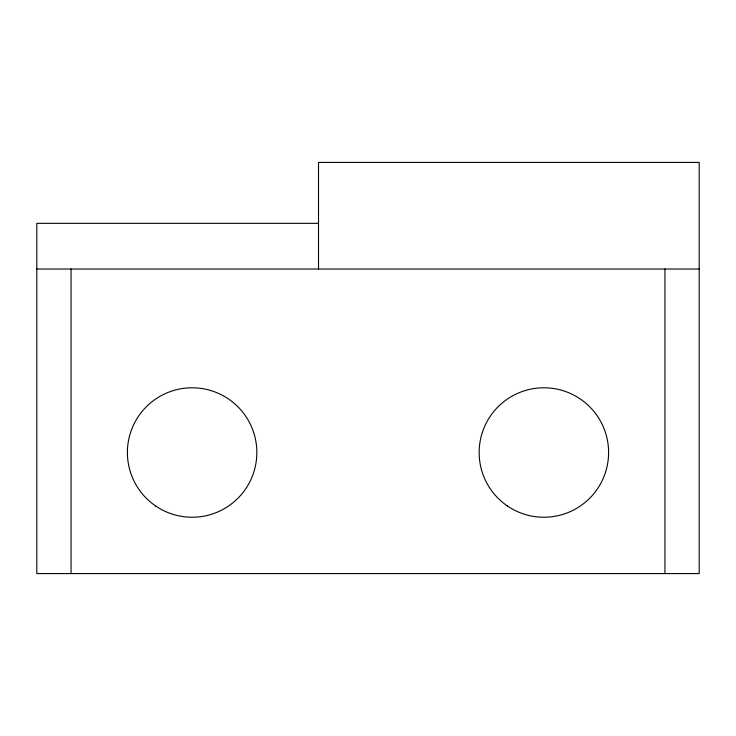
<?xml version="1.0" encoding="UTF-8"?>
<svg xmlns="http://www.w3.org/2000/svg" width="736" height="736" viewBox="0 0 736 736"><rect width="100%" height="100%" fill="white"/><g stroke="black" fill="none" stroke-linecap="round" stroke-linejoin="round"><path stroke-width="1.1" d="M318.513 223.339L36.8 223.339L36.8 573.574L699.2 573.574L699.2 162.426L318.513 162.426L318.513 269.017M36.8 269.017L699.2 269.017M664.939 269.017L664.939 573.574M71.061 269.017L71.061 573.574M507.49 506.037A64.713 64.713 0 0 0 608.424 457.268A64.713 64.713 0 0 0 515.724 394.238A64.713 64.713 0 0 0 507.49 506.037M155.692 506.009A64.713 64.713 0 0 0 256.662 457.314A64.713 64.713 0 0 0 164.008 394.22A64.713 64.713 0 0 0 155.692 506.009"/></g></svg>
